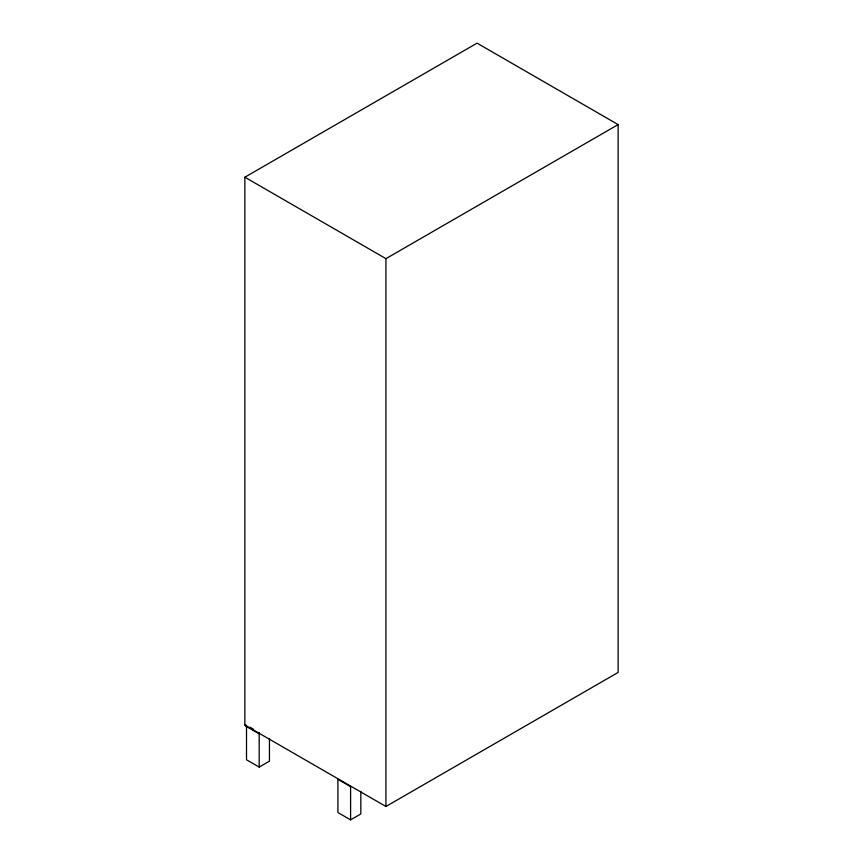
<?xml version="1.0" encoding="UTF-8"?>
<svg xmlns="http://www.w3.org/2000/svg" width="863" height="863" viewBox="0 0 863 863"><rect width="100%" height="100%" fill="white"/><g stroke="black" fill="none" stroke-linecap="round" stroke-linejoin="round"><path stroke-width="1.29" d="M244.865 177.206L477.066 43.15L618.135 124.596L618.135 672.428L385.934 806.484L244.865 725.039L244.865 177.206L385.934 258.652L618.135 124.596M244.865 725.039L245.534 724.65M246.505 725.211L246.505 759.764L259.191 767.078L269.439 761.166L269.439 738.566M350.594 819.85L350.594 786.614L337.908 779.289L337.908 812.525L350.594 819.85L360.831 813.938L360.831 791.339M249.968 727.207L253.431 729.203M245.534 725.966L259.191 733.852M385.934 258.652L385.934 806.484M259.191 732.536L259.191 767.078"/></g></svg>
